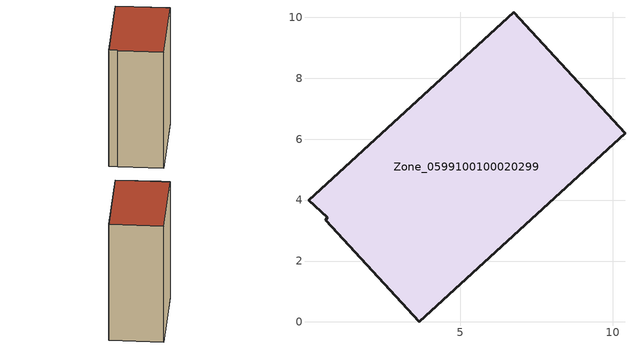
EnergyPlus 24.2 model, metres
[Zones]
Zone_0599100100020299
 floor ground (C_G): 0.63,3.43 0.01,3.99 6.75,10.17 10.4,6.2 3.65,0 0.58,3.35 z3.37
 wall outside (C_F): 10.4,6.2 6.75,10.17 0.01,3.99 0.63,3.43 0.58,3.35 3.65,0 10.4,6.2 z3.37:16.29
 roof outside (C_R): 0.01,3.99 0.63,3.43 0.58,3.35 3.65,0 10.4,6.2 6.75,10.17 z16.29
[BUILDING]
Pand.0599100100020299: North Axis=0; Terrain=City; Loads Convergence Tolerance Value=0.04; Temperature Convergence Tolerance Value=0.4; Solar Distribution=FullExterior; Maximum Number of Warmup Days=25; Minimum Number of Warmup Days=1
[Site:Location]
Rotterdam.The.Hague.AP_ZH_NLD Design_Conditions: Latitude=51.96; Longitude=4.45; Time Zone=1; Elevation=-4.5
[SITE:GROUNDTEMPERATURE:BUILDINGSURFACE]
18, 18, 18, 18, 18, 18, 18, 18, 18, 18, 18, 18
[MATERIAL] Thermal Absorptance=0.9; Solar Absorptance=0.7; Visible Absorptance=0.7
Name | Roughness | Thickness | Conductivity | Density | Specific Heat
G.TI.2015-2018 | MediumSmooth | 0.15 | 0.0428571 | 540 | 1210
F.TI.2015-2018 | Rough | 0.3 | 0.0666667 | 1920 | 840
R.TI.2015-2018 | MediumRough | 0.2 | 0.0333333 | 1500 | 1000
[CONSTRUCTION]
C_G: G.TI.2015-2018
C_F: F.TI.2015-2018
C_R: R.TI.2015-2018
[ZONE]
Zone_0599100100020299: Type=1; Multiplier=1; Ceiling Height=Autocalculate; Volume=Autocalculate; Floor Area=autocalculate; Part of Total Floor Area=Yes
[ZONEINFILTRATION:DESIGNFLOWRATE]
Infil_Zone_0599100100020299: Zone or ZoneList or Space or SpaceList=Zone_0599100100020299; Schedule=AlwaysOn; Design Flow Rate Calculation Method=Flow/Area; Flow Rate per Floor Area=0.0015; Constant Term Coefficient=1; Temperature Term Coefficient=0; Velocity Term Coefficient=0; Velocity Squared Term Coefficient=0
[HVACTEMPLATE:ZONE:IDEALLOADSAIRSYSTEM]
Zone_0599100100020299: Maximum Heating Supply Air Temperature=50; Minimum Cooling Supply Air Temperature=13; Maximum Heating Supply Air Humidity Ratio=0.0156; Minimum Cooling Supply Air Humidity Ratio=0.0077; Heating Limit=NoLimit; Cooling Limit=NoLimit; Dehumidification Control Type=ConstantSensibleHeatRatio; Cooling Sensible Heat Ratio=0.7; Dehumidification Setpoint=60; Humidification Control Type=None; Humidification Setpoint=30; Outdoor Air Method=None; Outdoor Air Flow Rate per Person=0.00944; Outdoor Air Flow Rate per Zone Floor Area=0; Outdoor Air Flow Rate per Zone=0; Demand Controlled Ventilation Type=None; Outdoor Air Economizer Type=NoEconomizer; Heat Recovery Type=None; Sensible Heat Recovery Effectiveness=0.7; Latent Heat Recovery Effectiveness=0.65
[ZONECONTROL:THERMOSTAT]
ThermostatControl_Zone_0599100100020299: Zone or ZoneList=Zone_0599100100020299; Control Type Schedule=DualSetpointControlType; Control 1=Thermostat_Zone_0599100100020299; Temperature Difference Between Cutout And Setpoint=0
[THERMOSTATSETPOINT:DUALSETPOINT]
Thermostat_Zone_0599100100020299: Heating Setpoint Temperature Schedule=HeatingSetpoint_Zone_0599100100020299; Cooling Setpoint Temperature Schedule=CoolingSetpoint_Zone_0599100100020299
[SCHEDULE:COMPACT]
HeatingSetpoint_Zone_0599100100020299: Through: 12/31, For: AllDays, Until: 24:00, 21
CoolingSetpoint_Zone_0599100100020299: Through: 12/31, For: AllDays, Until: 24:00, 24
DualSetpointControlType: Through: 12/31, For: AllDays, Until: 24:00, 4
AlwaysOn: Through: 12/31, For: AllDays, Until: 24:00, 1
